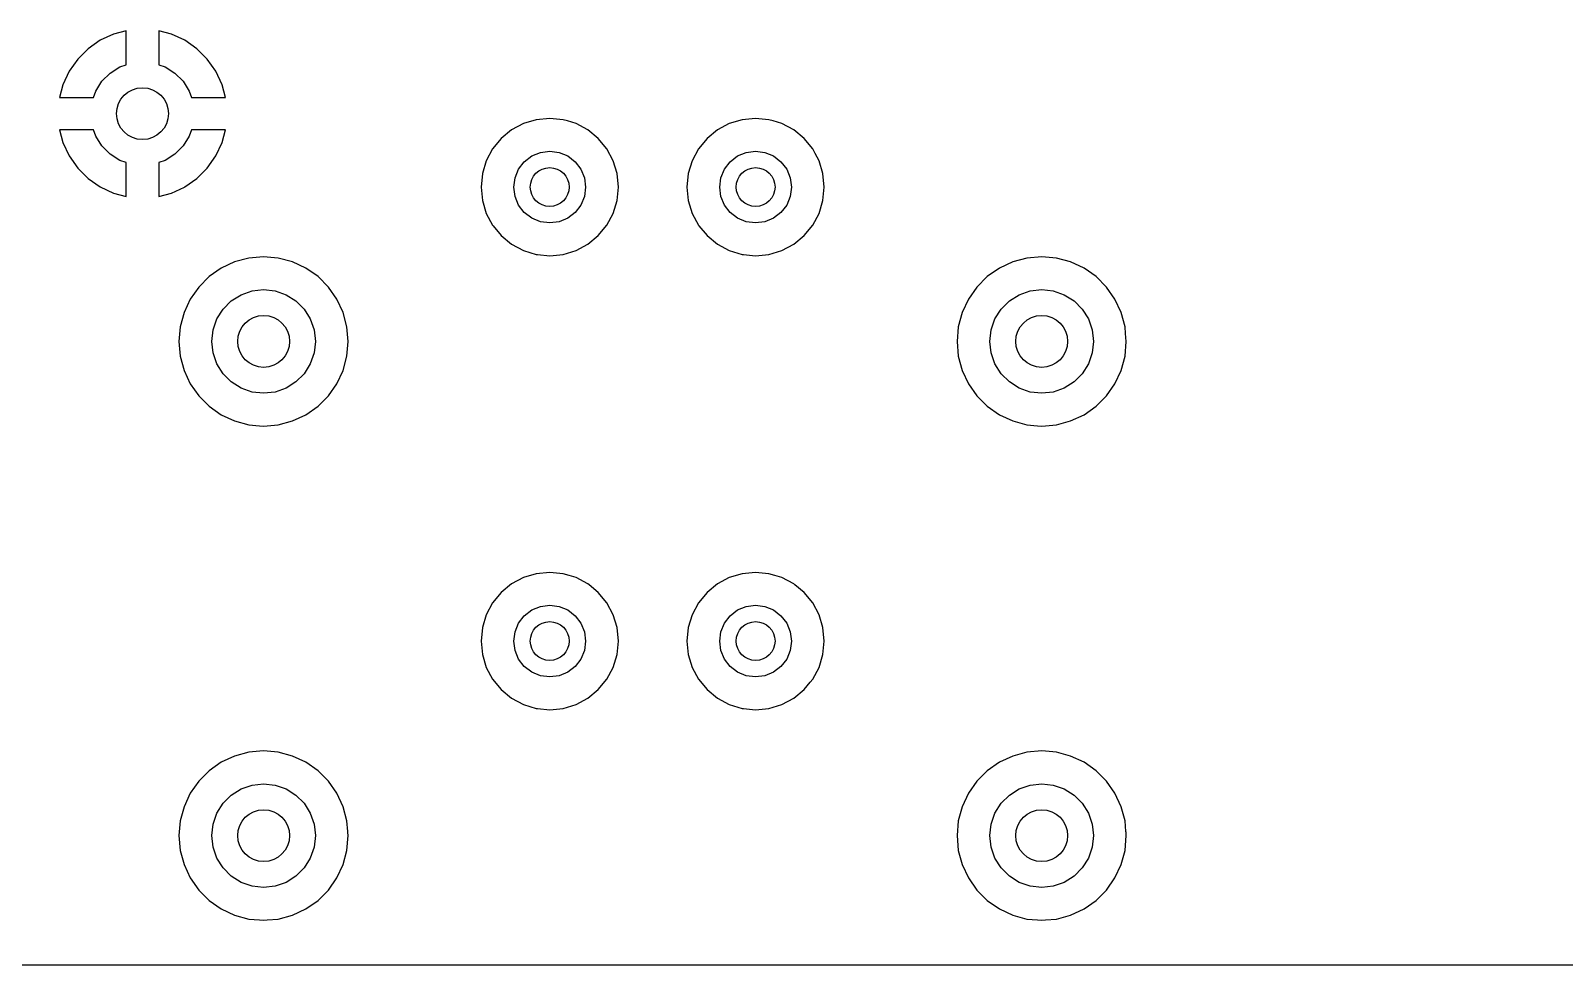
# Model space of a CAD drawing. Extents: x 2.85 to 10.26, y -4.55 to -2.42.
# Drawn here: x 7.575 to 8.506, y -4.547 to -3.98 of the extents above; entities that cross this region are included whole.
import ezdxf

# ---------------------------------------------------------------- set-up
doc = ezdxf.new("R2010")
doc.units = 0
doc.header["$MEASUREMENT"] = 0
doc.layers.add('BLACK', color=7, linetype='CONTINUOUS')

msp = doc.modelspace()

# ---------------------------------------------------------------- linework, layer by layer
at = {"layer": 'BLACK', "linetype": 'CONTINUOUS'}
for p, q in [((7.62543, -3.98195), (7.61731, -3.98573)), ((7.63316, -3.97988), (7.62543, -3.98195)), ((7.63316, -4.00051), (7.63316, -3.97988)), ((7.66057, -3.98195), (7.65284, -3.97988)), ((7.65284, -3.97988), (7.65284, -4.00051)), ((7.66869, -3.98573), (7.66057, -3.98195)), ((7.60998, -3.99087), (7.60364, -3.9972)), ((7.61731, -3.98573), (7.60998, -3.99087)), ((7.67603, -3.99087), (7.66869, -3.98573)), ((7.68236, -3.9972), (7.67603, -3.99087)), ((7.60364, -3.9972), (7.59851, -4.00454)), ((7.62336, -4.0056), (7.62934, -4.00185)), ((7.62934, -4.00185), (7.63316, -4.00051)), ((7.65284, -4.00051), (7.65667, -4.00185)), ((7.65667, -4.00185), (7.66264, -4.0056)), ((7.68749, -4.00454), (7.68236, -3.9972)), ((7.59472, -4.01266), (7.59265, -4.02038)), ((7.59851, -4.00454), (7.59472, -4.01266)), ((7.59472, -4.01266), (7.59472, -4.01266)), ((7.61462, -4.01656), (7.61838, -4.01059)), ((7.61838, -4.01059), (7.62336, -4.0056)), ((7.66264, -4.0056), (7.66763, -4.01059)), ((7.66763, -4.01059), (7.67138, -4.01656)), ((7.69128, -4.01266), (7.68749, -4.00454)), ((7.69335, -4.02038), (7.69128, -4.01266)), ((7.69128, -4.01266), (7.69128, -4.01266)), ((7.59265, -4.02038), (7.61329, -4.02038)), ((7.59265, -4.02038), (7.59265, -4.02038)), ((7.61329, -4.02038), (7.61462, -4.01656)), ((7.67138, -4.01656), (7.67272, -4.02038)), ((7.67272, -4.02038), (7.69335, -4.02038)), ((7.69335, -4.02038), (7.69335, -4.02038)), ((7.59265, -4.04007), (7.59472, -4.0478)), ((7.61329, -4.04007), (7.59265, -4.04007)), ((7.61462, -4.04389), (7.61329, -4.04007)), ((7.67272, -4.04007), (7.67138, -4.04389)), ((7.69335, -4.04007), (7.67272, -4.04007)), ((7.69128, -4.0478), (7.69335, -4.04007)), ((7.86709, -4.04013), (7.86077, -4.04531)), ((7.8743, -4.03627), (7.86709, -4.04013)), ((7.86709, -4.04013), (7.86709, -4.04013)), ((7.88212, -4.0339), (7.8743, -4.03627)), ((7.89026, -4.0331), (7.88212, -4.0339)), ((7.89839, -4.0339), (7.89026, -4.0331)), ((7.901, -4.03469), (7.89839, -4.0339)), ((7.89839, -4.0339), (7.89839, -4.0339)), ((7.89839, -4.0339), (7.89839, -4.0339)), ((7.90622, -4.03627), (7.901, -4.03469)), ((7.91343, -4.04013), (7.90622, -4.03627)), ((7.91975, -4.04531), (7.91343, -4.04013)), ((7.91343, -4.04013), (7.91343, -4.04013)), ((7.99209, -4.04013), (7.98577, -4.04531)), ((7.9993, -4.03627), (7.99209, -4.04013)), ((7.99209, -4.04013), (7.99209, -4.04013)), ((8.00712, -4.0339), (7.9993, -4.03627)), ((8.01526, -4.0331), (8.00712, -4.0339)), ((8.02339, -4.0339), (8.01526, -4.0331)), ((8.026, -4.03469), (8.02339, -4.0339)), ((8.02339, -4.0339), (8.02339, -4.0339)), ((8.02339, -4.0339), (8.02339, -4.0339)), ((8.03122, -4.03627), (8.026, -4.03469)), ((8.03843, -4.04013), (8.03122, -4.03627)), ((8.04475, -4.04531), (8.03843, -4.04013)), ((8.03843, -4.04013), (8.03843, -4.04013)), ((7.59472, -4.0478), (7.59472, -4.0478)), ((7.59472, -4.0478), (7.59851, -4.05592)), ((7.61838, -4.04986), (7.61462, -4.04389)), ((7.62336, -4.05485), (7.61838, -4.04986)), ((7.66763, -4.04986), (7.66264, -4.05485)), ((7.67138, -4.04389), (7.66763, -4.04986)), ((7.68749, -4.05592), (7.69128, -4.0478)), ((7.69128, -4.0478), (7.69128, -4.0478)), ((7.86077, -4.04531), (7.85558, -4.05163)), ((7.92493, -4.05163), (7.91975, -4.04531)), ((7.98577, -4.04531), (7.98058, -4.05163)), ((8.04993, -4.05163), (8.04475, -4.04531)), ((7.59851, -4.05592), (7.60364, -4.06325)), ((7.62934, -4.0586), (7.62336, -4.05485)), ((7.63316, -4.05994), (7.62934, -4.0586)), ((7.63316, -4.08058), (7.63316, -4.05994)), ((7.65667, -4.0586), (7.65284, -4.05994)), ((7.65284, -4.05994), (7.65284, -4.08058)), ((7.66264, -4.05485), (7.65667, -4.0586)), ((7.68236, -4.06325), (7.68749, -4.05592)), ((7.85173, -4.05884), (7.84935, -4.06667)), ((7.85558, -4.05163), (7.85173, -4.05884)), ((7.85558, -4.05163), (7.85558, -4.05163)), ((7.87138, -4.0639), (7.87484, -4.05939)), ((7.87484, -4.05939), (7.87936, -4.05592)), ((7.87936, -4.05592), (7.88461, -4.05375)), ((7.88461, -4.05375), (7.89026, -4.053)), ((7.89026, -4.053), (7.8959, -4.05375)), ((7.8959, -4.05375), (7.90116, -4.05592)), ((7.90116, -4.05592), (7.90567, -4.05939)), ((7.90567, -4.05939), (7.90914, -4.0639)), ((7.92879, -4.05884), (7.92493, -4.05163)), ((7.92493, -4.05163), (7.92493, -4.05163)), ((7.93116, -4.06667), (7.92879, -4.05884)), ((7.92879, -4.05884), (7.92879, -4.05884)), ((7.92879, -4.05884), (7.92879, -4.05884)), ((7.97673, -4.05884), (7.97435, -4.06667)), ((7.98058, -4.05163), (7.97673, -4.05884)), ((7.98058, -4.05163), (7.98058, -4.05163)), ((7.99638, -4.0639), (7.99984, -4.05939)), ((7.99984, -4.05939), (8.00436, -4.05592)), ((8.00436, -4.05592), (8.00961, -4.05375)), ((8.00961, -4.05375), (8.01526, -4.053)), ((8.01526, -4.053), (8.0209, -4.05375)), ((8.0209, -4.05375), (8.02616, -4.05592)), ((8.02616, -4.05592), (8.03067, -4.05939)), ((8.03067, -4.05939), (8.03414, -4.0639)), ((8.05147, -4.05451), (8.04993, -4.05163)), ((8.04993, -4.05163), (8.04993, -4.05163)), ((8.05379, -4.05884), (8.05147, -4.05451)), ((8.05616, -4.06667), (8.05379, -4.05884)), ((8.05379, -4.05884), (8.05379, -4.05884)), ((8.05379, -4.05884), (8.05379, -4.05884)), ((7.60364, -4.06325), (7.60998, -4.06958)), ((7.67603, -4.06958), (7.68236, -4.06325)), ((7.84935, -4.06667), (7.84855, -4.0748)), ((7.86846, -4.0748), (7.8692, -4.06916)), ((7.8692, -4.06916), (7.87138, -4.0639)), ((7.90914, -4.0639), (7.91131, -4.06916)), ((7.91131, -4.06916), (7.91206, -4.0748)), ((7.93196, -4.0748), (7.93116, -4.06667)), ((7.97435, -4.06667), (7.97355, -4.0748)), ((7.99346, -4.0748), (7.9942, -4.06916)), ((7.9942, -4.06916), (7.99638, -4.0639)), ((8.03414, -4.0639), (8.03631, -4.06916)), ((8.03631, -4.06916), (8.03706, -4.0748)), ((8.05696, -4.0748), (8.05616, -4.06667)), ((7.60998, -4.06958), (7.61731, -4.07472)), ((7.61731, -4.07472), (7.62543, -4.07851)), ((7.62543, -4.07851), (7.62543, -4.07851)), ((7.62543, -4.07851), (7.63316, -4.08058)), ((7.65284, -4.08058), (7.66057, -4.07851)), ((7.66057, -4.07851), (7.66851, -4.0748)), ((7.66057, -4.07851), (7.66057, -4.07851)), ((7.66851, -4.0748), (7.66869, -4.07472)), ((7.66869, -4.07472), (7.67603, -4.06958)), ((7.84855, -4.0748), (7.84935, -4.08294)), ((7.8692, -4.08045), (7.86846, -4.0748)), ((7.91206, -4.0748), (7.91131, -4.08045)), ((7.93116, -4.08294), (7.93196, -4.0748)), ((7.97355, -4.0748), (7.97435, -4.08294)), ((7.9942, -4.08045), (7.99346, -4.0748)), ((8.03706, -4.0748), (8.03631, -4.08045)), ((8.05616, -4.08294), (8.05696, -4.0748)), ((7.63316, -4.08058), (7.63316, -4.08058)), ((7.84935, -4.08294), (7.85173, -4.09076)), ((7.87138, -4.0857), (7.8692, -4.08045)), ((7.87484, -4.09022), (7.87138, -4.0857)), ((7.90914, -4.0857), (7.90567, -4.09022)), ((7.91131, -4.08045), (7.90914, -4.0857)), ((7.92879, -4.09076), (7.93116, -4.08294)), ((7.97435, -4.08294), (7.97673, -4.09076)), ((7.99638, -4.0857), (7.9942, -4.08045)), ((7.99984, -4.09022), (7.99638, -4.0857)), ((8.03414, -4.0857), (8.03067, -4.09022)), ((8.03631, -4.08045), (8.03414, -4.0857)), ((8.05379, -4.09076), (8.05616, -4.08294)), ((7.85173, -4.09076), (7.85558, -4.09797)), ((7.87936, -4.09368), (7.87484, -4.09022)), ((7.88461, -4.09586), (7.87936, -4.09368)), ((7.89026, -4.0966), (7.88461, -4.09586)), ((7.8959, -4.09586), (7.89026, -4.0966)), ((7.90116, -4.09368), (7.8959, -4.09586)), ((7.90567, -4.09022), (7.90116, -4.09368)), ((7.92493, -4.09797), (7.92879, -4.09076)), ((7.92879, -4.09076), (7.92879, -4.09076)), ((7.92879, -4.09076), (7.92879, -4.09076)), ((7.97673, -4.09076), (7.98058, -4.09797)), ((8.00436, -4.09368), (7.99984, -4.09022)), ((8.00961, -4.09586), (8.00436, -4.09368)), ((8.01526, -4.0966), (8.00961, -4.09586)), ((8.0209, -4.09586), (8.01526, -4.0966)), ((8.02616, -4.09368), (8.0209, -4.09586)), ((8.03067, -4.09022), (8.02616, -4.09368)), ((8.04993, -4.09797), (8.05379, -4.09076)), ((8.05379, -4.09076), (8.05379, -4.09076)), ((8.05379, -4.09076), (8.05379, -4.09076)), ((7.85558, -4.09797), (7.85558, -4.09797)), ((7.85558, -4.09797), (7.85558, -4.09797)), ((7.85558, -4.09797), (7.85588, -4.09834)), ((7.85588, -4.09834), (7.86077, -4.10429)), ((7.86077, -4.10429), (7.86709, -4.10948)), ((7.91343, -4.10948), (7.91975, -4.10429)), ((7.91975, -4.10429), (7.92493, -4.09797)), ((7.92493, -4.09797), (7.92493, -4.09797)), ((7.92493, -4.09797), (7.92493, -4.09797)), ((7.98058, -4.09797), (7.98058, -4.09797)), ((7.98058, -4.09797), (7.98058, -4.09797)), ((7.98058, -4.09797), (7.98088, -4.09834)), ((7.98088, -4.09834), (7.98577, -4.10429)), ((7.98577, -4.10429), (7.99209, -4.10948)), ((8.03843, -4.10948), (8.04475, -4.10429)), ((8.04475, -4.10429), (8.04993, -4.09797)), ((8.04993, -4.09797), (8.04993, -4.09797)), ((8.04993, -4.09797), (8.04993, -4.09797)), ((7.86709, -4.10948), (7.86709, -4.10948)), ((7.86709, -4.10948), (7.8743, -4.11333)), ((7.8743, -4.11333), (7.8743, -4.11333)), ((7.8743, -4.11333), (7.8743, -4.11333)), ((7.8743, -4.11333), (7.88212, -4.11571)), ((7.88212, -4.11571), (7.88212, -4.11571)), ((7.88212, -4.11571), (7.88285, -4.11578)), ((7.88285, -4.11578), (7.89026, -4.11651)), ((7.89026, -4.11651), (7.89839, -4.11571)), ((7.89839, -4.11571), (7.90622, -4.11333)), ((7.90622, -4.11333), (7.91343, -4.10948)), ((7.90622, -4.11333), (7.90622, -4.11333)), ((7.91343, -4.10948), (7.91343, -4.10948)), ((7.91343, -4.10948), (7.91343, -4.10948)), ((7.99209, -4.10948), (7.99209, -4.10948)), ((7.99209, -4.10948), (7.9993, -4.11333)), ((7.9993, -4.11333), (7.9993, -4.11333)), ((7.9993, -4.11333), (7.9993, -4.11333)), ((7.9993, -4.11333), (8.00712, -4.11571)), ((8.00712, -4.11571), (8.00712, -4.11571)), ((8.00712, -4.11571), (8.00785, -4.11578)), ((8.00785, -4.11578), (8.01526, -4.11651)), ((8.01526, -4.11651), (8.02339, -4.11571)), ((8.02339, -4.11571), (8.03122, -4.11333)), ((8.03122, -4.11333), (8.03843, -4.10948)), ((8.03122, -4.11333), (8.03122, -4.11333)), ((8.03843, -4.10948), (8.03843, -4.10948)), ((8.03843, -4.10948), (8.03843, -4.10948)), ((7.69084, -4.12399), (7.6835, -4.12913)), ((7.69896, -4.12021), (7.69084, -4.12399)), ((7.69084, -4.12399), (7.69084, -4.12399)), ((7.70761, -4.11789), (7.69896, -4.12021)), ((7.69896, -4.12021), (7.69896, -4.12021)), ((7.71654, -4.11711), (7.70761, -4.11789)), ((7.70761, -4.11789), (7.70761, -4.11789)), ((7.72546, -4.11789), (7.71654, -4.11711)), ((7.71654, -4.11711), (7.71654, -4.11711)), ((7.73411, -4.12021), (7.72546, -4.11789)), ((7.72546, -4.11789), (7.72546, -4.11789)), ((7.72546, -4.11789), (7.72546, -4.11789)), ((7.72546, -4.11789), (7.72546, -4.11789)), ((7.72546, -4.11789), (7.72546, -4.11789)), ((7.74223, -4.12399), (7.73411, -4.12021)), ((7.73411, -4.12021), (7.73411, -4.12021)), ((7.74957, -4.12913), (7.74223, -4.12399)), ((7.74223, -4.12399), (7.74223, -4.12399)), ((8.16328, -4.12399), (8.15594, -4.12913)), ((8.1714, -4.12021), (8.16328, -4.12399)), ((8.16328, -4.12399), (8.16328, -4.12399)), ((8.18005, -4.11789), (8.1714, -4.12021)), ((8.1714, -4.12021), (8.1714, -4.12021)), ((8.18898, -4.11711), (8.18005, -4.11789)), ((8.18005, -4.11789), (8.18005, -4.11789)), ((8.1979, -4.11789), (8.18898, -4.11711)), ((8.18898, -4.11711), (8.18898, -4.11711)), ((8.20655, -4.12021), (8.1979, -4.11789)), ((8.1979, -4.11789), (8.1979, -4.11789)), ((8.1979, -4.11789), (8.1979, -4.11789)), ((8.1979, -4.11789), (8.1979, -4.11789)), ((8.1979, -4.11789), (8.1979, -4.11789)), ((8.21467, -4.12399), (8.20655, -4.12021)), ((8.20655, -4.12021), (8.20655, -4.12021)), ((8.22201, -4.12913), (8.21467, -4.12399)), ((8.21467, -4.12399), (8.21467, -4.12399)), ((7.6835, -4.12913), (7.67716, -4.13547)), ((7.75591, -4.13547), (7.74957, -4.12913)), ((8.15594, -4.12913), (8.1496, -4.13547)), ((8.22835, -4.13547), (8.22201, -4.12913)), ((7.67202, -4.14281), (7.66824, -4.15093)), ((7.67716, -4.13547), (7.67202, -4.14281)), ((7.67202, -4.14281), (7.67202, -4.14281)), ((7.69191, -4.14887), (7.6969, -4.14388)), ((7.6969, -4.14388), (7.70287, -4.14013)), ((7.70287, -4.14013), (7.70953, -4.1378)), ((7.70953, -4.1378), (7.71654, -4.13701)), ((7.71654, -4.13701), (7.72354, -4.1378)), ((7.72354, -4.1378), (7.7302, -4.14013)), ((7.7302, -4.14013), (7.73617, -4.14388)), ((7.73617, -4.14388), (7.74116, -4.14887)), ((7.76105, -4.14281), (7.75591, -4.13547)), ((7.75591, -4.13547), (7.75591, -4.13547)), ((7.76483, -4.15093), (7.76105, -4.14281)), ((8.14447, -4.14281), (8.14068, -4.15093)), ((8.1496, -4.13547), (8.14447, -4.14281)), ((8.14447, -4.14281), (8.14447, -4.14281)), ((8.16435, -4.14887), (8.16934, -4.14388)), ((8.16934, -4.14388), (8.17531, -4.14013)), ((8.17531, -4.14013), (8.18197, -4.1378)), ((8.18197, -4.1378), (8.18898, -4.13701)), ((8.18898, -4.13701), (8.19598, -4.1378)), ((8.19598, -4.1378), (8.20264, -4.14013)), ((8.20264, -4.14013), (8.20861, -4.14388)), ((8.20861, -4.14388), (8.2136, -4.14887)), ((8.23349, -4.14281), (8.22835, -4.13547)), ((8.22835, -4.13547), (8.22835, -4.13547)), ((8.23727, -4.15093), (8.23349, -4.14281)), ((7.66824, -4.15093), (7.66592, -4.15958)), ((7.66824, -4.15093), (7.66824, -4.15093)), ((7.68816, -4.15484), (7.69191, -4.14887)), ((7.74116, -4.14887), (7.74491, -4.15484)), ((7.76715, -4.15958), (7.76483, -4.15093)), ((8.14068, -4.15093), (8.13836, -4.15958)), ((8.14068, -4.15093), (8.14068, -4.15093)), ((8.1606, -4.15484), (8.16435, -4.14887)), ((8.2136, -4.14887), (8.21735, -4.15484)), ((8.23959, -4.15958), (8.23727, -4.15093)), ((7.66592, -4.15958), (7.66514, -4.1685)), ((7.66592, -4.15958), (7.66592, -4.15958)), ((7.68504, -4.1685), (7.68583, -4.1615)), ((7.68583, -4.1615), (7.68816, -4.15484)), ((7.74491, -4.15484), (7.74724, -4.1615)), ((7.74724, -4.1615), (7.74803, -4.1685)), ((7.76793, -4.1685), (7.76715, -4.15958)), ((8.13836, -4.15958), (8.13758, -4.1685)), ((8.13836, -4.15958), (8.13836, -4.15958)), ((8.15748, -4.1685), (8.15827, -4.1615)), ((8.15827, -4.1615), (8.1606, -4.15484)), ((8.21735, -4.15484), (8.21968, -4.1615)), ((8.21968, -4.1615), (8.22047, -4.1685)), ((8.23994, -4.16361), (8.23959, -4.15958)), ((7.66514, -4.1685), (7.66592, -4.17743)), ((7.66514, -4.1685), (7.66514, -4.1685)), ((7.68583, -4.17551), (7.68504, -4.1685)), ((7.74803, -4.1685), (7.74724, -4.17551)), ((7.76715, -4.17743), (7.76793, -4.1685)), ((7.76793, -4.1685), (7.76793, -4.1685)), ((8.13758, -4.1685), (8.13836, -4.17743)), ((8.13758, -4.1685), (8.13758, -4.1685)), ((8.15827, -4.17551), (8.15748, -4.1685)), ((8.22047, -4.1685), (8.21968, -4.17551)), ((8.23959, -4.17743), (8.24037, -4.1685)), ((8.24037, -4.1685), (8.23994, -4.16361)), ((7.66592, -4.17743), (7.66592, -4.17743)), ((7.66592, -4.17743), (7.66824, -4.18608)), ((7.68816, -4.18217), (7.68583, -4.17551)), ((7.74724, -4.17551), (7.74491, -4.18217)), ((7.76483, -4.18608), (7.76715, -4.17743)), ((8.13836, -4.17743), (8.13836, -4.17743)), ((8.13836, -4.17743), (8.14068, -4.18608)), ((8.1606, -4.18217), (8.15827, -4.17551)), ((8.21968, -4.17551), (8.21735, -4.18217)), ((8.23727, -4.18608), (8.23959, -4.17743)), ((7.66824, -4.18608), (7.66824, -4.18608)), ((7.66824, -4.18608), (7.67202, -4.1942)), ((7.69191, -4.18814), (7.68816, -4.18217)), ((7.6969, -4.19313), (7.69191, -4.18814)), ((7.74116, -4.18814), (7.73617, -4.19313)), ((7.74491, -4.18217), (7.74116, -4.18814)), ((7.76105, -4.1942), (7.76483, -4.18608)), ((8.14068, -4.18608), (8.14068, -4.18608)), ((8.14068, -4.18608), (8.14447, -4.1942)), ((8.16435, -4.18814), (8.1606, -4.18217)), ((8.16934, -4.19313), (8.16435, -4.18814)), ((8.2136, -4.18814), (8.20861, -4.19313)), ((8.21735, -4.18217), (8.2136, -4.18814)), ((8.23349, -4.1942), (8.23727, -4.18608)), ((7.67202, -4.1942), (7.67202, -4.1942)), ((7.67202, -4.1942), (7.67716, -4.20154)), ((7.70287, -4.19688), (7.6969, -4.19313)), ((7.70953, -4.19921), (7.70287, -4.19688)), ((7.71654, -4.2), (7.70953, -4.19921)), ((7.72354, -4.19921), (7.71654, -4.2)), ((7.7302, -4.19688), (7.72354, -4.19921)), ((7.73617, -4.19313), (7.7302, -4.19688)), ((7.75591, -4.20154), (7.76105, -4.1942)), ((8.14447, -4.1942), (8.14447, -4.1942)), ((8.14447, -4.1942), (8.1496, -4.20154)), ((8.17531, -4.19688), (8.16934, -4.19313)), ((8.18197, -4.19921), (8.17531, -4.19688)), ((8.18898, -4.2), (8.18197, -4.19921)), ((8.19598, -4.19921), (8.18898, -4.2)), ((8.20264, -4.19688), (8.19598, -4.19921)), ((8.20861, -4.19313), (8.20264, -4.19688)), ((8.22835, -4.20154), (8.23349, -4.1942)), ((7.67716, -4.20154), (7.6835, -4.20788)), ((7.6835, -4.20788), (7.6835, -4.20788)), ((7.6835, -4.20788), (7.69084, -4.21301)), ((7.74223, -4.21301), (7.74957, -4.20788)), ((7.74957, -4.20788), (7.75591, -4.20154)), ((8.1496, -4.20154), (8.15594, -4.20788)), ((8.15594, -4.20788), (8.15594, -4.20788)), ((8.15594, -4.20788), (8.16328, -4.21301)), ((8.21467, -4.21301), (8.22201, -4.20788)), ((8.22201, -4.20788), (8.22835, -4.20154)), ((7.69084, -4.21301), (7.69896, -4.2168)), ((7.69896, -4.2168), (7.70761, -4.21912)), ((7.72546, -4.21912), (7.73411, -4.2168)), ((7.73411, -4.2168), (7.74223, -4.21301)), ((8.16328, -4.21301), (8.1714, -4.2168)), ((8.1714, -4.2168), (8.18005, -4.21912)), ((8.1979, -4.21912), (8.20655, -4.2168)), ((8.20655, -4.2168), (8.21467, -4.21301)), ((7.70761, -4.21912), (7.71399, -4.21968)), ((7.71399, -4.21968), (7.71654, -4.2199)), ((7.71654, -4.2199), (7.71877, -4.21971)), ((7.71654, -4.2199), (7.71654, -4.2199)), ((7.71654, -4.2199), (7.71654, -4.2199)), ((7.71877, -4.21971), (7.72546, -4.21912)), ((8.18005, -4.21912), (8.18643, -4.21968)), ((8.18643, -4.21968), (8.18898, -4.2199)), ((8.18898, -4.2199), (8.19121, -4.21971)), ((8.18898, -4.2199), (8.18898, -4.2199)), ((8.18898, -4.2199), (8.18898, -4.2199)), ((8.19121, -4.21971), (8.1979, -4.21912)), ((7.88212, -4.30949), (7.8743, -4.31186)), ((7.89026, -4.30869), (7.88212, -4.30949)), ((7.89839, -4.30949), (7.89026, -4.30869)), ((7.90197, -4.31057), (7.89839, -4.30949)), ((7.89839, -4.30949), (7.89839, -4.30949)), ((7.89839, -4.30949), (7.89839, -4.30949)), ((7.90622, -4.31186), (7.90197, -4.31057)), ((8.00712, -4.30949), (7.9993, -4.31186)), ((8.01526, -4.30869), (8.00712, -4.30949)), ((8.02339, -4.30949), (8.01526, -4.30869)), ((8.02697, -4.31057), (8.02339, -4.30949)), ((8.02339, -4.30949), (8.02339, -4.30949)), ((8.02339, -4.30949), (8.02339, -4.30949)), ((8.03122, -4.31186), (8.02697, -4.31057)), ((7.86709, -4.31572), (7.86077, -4.3209)), ((7.8743, -4.31186), (7.86709, -4.31572)), ((7.86709, -4.31572), (7.86709, -4.31572)), ((7.91343, -4.31572), (7.90622, -4.31186)), ((7.91419, -4.31634), (7.91343, -4.31572)), ((7.91343, -4.31572), (7.91343, -4.31572)), ((7.91343, -4.31572), (7.91343, -4.31572)), ((7.91975, -4.3209), (7.91419, -4.31634)), ((7.99209, -4.31572), (7.98577, -4.3209)), ((7.9993, -4.31186), (7.99209, -4.31572)), ((7.99209, -4.31572), (7.99209, -4.31572)), ((8.03843, -4.31572), (8.03122, -4.31186)), ((8.03919, -4.31634), (8.03843, -4.31572)), ((8.03843, -4.31572), (8.03843, -4.31572)), ((8.03843, -4.31572), (8.03843, -4.31572)), ((8.04475, -4.3209), (8.03919, -4.31634)), ((7.85558, -4.32722), (7.85173, -4.33443)), ((7.86077, -4.3209), (7.85558, -4.32722)), ((7.85558, -4.32722), (7.85558, -4.32722)), ((7.87936, -4.33151), (7.88461, -4.32934)), ((7.88461, -4.32934), (7.89026, -4.32859)), ((7.89026, -4.32859), (7.8959, -4.32934)), ((7.8959, -4.32934), (7.90116, -4.33151)), ((7.92493, -4.32722), (7.91975, -4.3209)), ((7.92879, -4.33443), (7.92493, -4.32722)), ((7.92493, -4.32722), (7.92493, -4.32722)), ((7.98058, -4.32722), (7.97673, -4.33443)), ((7.98577, -4.3209), (7.98058, -4.32722)), ((7.98058, -4.32722), (7.98058, -4.32722)), ((8.00436, -4.33151), (8.00961, -4.32934)), ((8.00961, -4.32934), (8.01526, -4.32859)), ((8.01526, -4.32859), (8.0209, -4.32934)), ((8.0209, -4.32934), (8.02616, -4.33151)), ((8.04993, -4.32722), (8.04475, -4.3209)), ((8.05379, -4.33443), (8.04993, -4.32722)), ((8.04993, -4.32722), (8.04993, -4.32722)), ((7.85173, -4.33443), (7.84935, -4.34226)), ((7.87138, -4.33949), (7.87484, -4.33498)), ((7.87484, -4.33498), (7.87936, -4.33151)), ((7.90116, -4.33151), (7.90567, -4.33498)), ((7.90567, -4.33498), (7.90914, -4.33949)), ((7.93116, -4.34226), (7.92879, -4.33443)), ((7.92879, -4.33443), (7.92879, -4.33443)), ((7.92879, -4.33443), (7.92879, -4.33443)), ((7.97673, -4.33443), (7.97435, -4.34226)), ((7.99638, -4.33949), (7.99984, -4.33498)), ((7.99984, -4.33498), (8.00436, -4.33151)), ((8.02616, -4.33151), (8.03067, -4.33498)), ((8.03067, -4.33498), (8.03414, -4.33949)), ((8.05616, -4.34226), (8.05379, -4.33443)), ((8.05379, -4.33443), (8.05379, -4.33443)), ((8.05379, -4.33443), (8.05379, -4.33443)), ((7.84935, -4.34226), (7.84855, -4.35039)), ((7.86846, -4.35039), (7.8692, -4.34475)), ((7.8692, -4.34475), (7.87138, -4.33949)), ((7.90914, -4.33949), (7.91131, -4.34475)), ((7.91131, -4.34475), (7.91206, -4.35039)), ((7.93196, -4.35039), (7.93116, -4.34226)), ((7.97435, -4.34226), (7.97355, -4.35039)), ((7.99346, -4.35039), (7.9942, -4.34475)), ((7.9942, -4.34475), (7.99638, -4.33949)), ((8.03414, -4.33949), (8.03631, -4.34475)), ((8.03631, -4.34475), (8.03706, -4.35039)), ((8.05696, -4.35039), (8.05616, -4.34226)), ((7.84855, -4.35039), (7.84935, -4.35853)), ((7.8692, -4.35604), (7.86846, -4.35039)), ((7.87138, -4.36129), (7.8692, -4.35604)), ((7.91131, -4.35604), (7.90914, -4.36129)), ((7.91206, -4.35039), (7.91131, -4.35604)), ((7.93116, -4.35853), (7.93196, -4.35039)), ((7.97355, -4.35039), (7.97435, -4.35853)), ((7.9942, -4.35604), (7.99346, -4.35039)), ((7.99638, -4.36129), (7.9942, -4.35604)), ((8.03631, -4.35604), (8.03414, -4.36129)), ((8.03706, -4.35039), (8.03631, -4.35604)), ((8.05616, -4.35853), (8.05696, -4.35039)), ((7.84935, -4.35853), (7.85173, -4.36635)), ((7.85173, -4.36635), (7.85558, -4.37356)), ((7.87484, -4.36581), (7.87138, -4.36129)), ((7.87936, -4.36927), (7.87484, -4.36581)), ((7.90567, -4.36581), (7.90116, -4.36927)), ((7.90914, -4.36129), (7.90567, -4.36581)), ((7.92493, -4.37356), (7.92879, -4.36635)), ((7.92879, -4.36635), (7.93116, -4.35853)), ((7.92879, -4.36635), (7.92879, -4.36635)), ((7.92879, -4.36635), (7.92879, -4.36635)), ((7.97435, -4.35853), (7.97673, -4.36635)), ((7.97673, -4.36635), (7.98058, -4.37356)), ((7.99984, -4.36581), (7.99638, -4.36129)), ((8.00436, -4.36927), (7.99984, -4.36581)), ((8.03067, -4.36581), (8.02616, -4.36927)), ((8.03414, -4.36129), (8.03067, -4.36581)), ((8.04993, -4.37356), (8.05379, -4.36635)), ((8.05379, -4.36635), (8.05616, -4.35853)), ((8.05379, -4.36635), (8.05379, -4.36635)), ((8.05379, -4.36635), (8.05379, -4.36635)), ((7.85558, -4.37356), (7.85558, -4.37356)), ((7.85558, -4.37356), (7.86077, -4.37988)), ((7.88461, -4.37145), (7.87936, -4.36927)), ((7.89026, -4.37219), (7.88461, -4.37145)), ((7.8959, -4.37145), (7.89026, -4.37219)), ((7.90116, -4.36927), (7.8959, -4.37145)), ((7.91975, -4.37988), (7.92493, -4.37356)), ((7.92493, -4.37356), (7.92493, -4.37356)), ((7.92493, -4.37356), (7.92493, -4.37356)), ((7.98058, -4.37356), (7.98058, -4.37356)), ((7.98058, -4.37356), (7.98577, -4.37988)), ((8.00961, -4.37145), (8.00436, -4.36927)), ((8.01526, -4.37219), (8.00961, -4.37145)), ((8.0209, -4.37145), (8.01526, -4.37219)), ((8.02616, -4.36927), (8.0209, -4.37145)), ((8.04475, -4.37988), (8.0485, -4.37531)), ((8.0485, -4.37531), (8.04993, -4.37356)), ((8.04993, -4.37356), (8.04993, -4.37356)), ((8.04993, -4.37356), (8.04993, -4.37356)), ((7.86077, -4.37988), (7.86709, -4.38507)), ((7.86709, -4.38507), (7.86709, -4.38507)), ((7.86709, -4.38507), (7.8743, -4.38892)), ((7.90622, -4.38892), (7.91343, -4.38507)), ((7.91343, -4.38507), (7.91975, -4.37988)), ((7.91343, -4.38507), (7.91343, -4.38507)), ((7.91343, -4.38507), (7.91343, -4.38507)), ((7.98577, -4.37988), (7.99209, -4.38507)), ((7.99209, -4.38507), (7.99209, -4.38507)), ((7.99209, -4.38507), (7.9993, -4.38892)), ((8.03122, -4.38892), (8.03843, -4.38507)), ((8.03843, -4.38507), (8.04475, -4.37988)), ((8.03843, -4.38507), (8.03843, -4.38507)), ((8.03843, -4.38507), (8.03843, -4.38507)), ((7.8743, -4.38892), (7.8743, -4.38892)), ((7.8743, -4.38892), (7.8743, -4.38892)), ((7.8743, -4.38892), (7.88212, -4.3913)), ((7.88212, -4.3913), (7.88212, -4.3913)), ((7.88212, -4.3913), (7.88285, -4.39137)), ((7.88285, -4.39137), (7.89026, -4.3921)), ((7.89026, -4.3921), (7.89839, -4.3913)), ((7.89839, -4.3913), (7.90622, -4.38892)), ((7.90622, -4.38892), (7.90622, -4.38892)), ((7.9993, -4.38892), (7.9993, -4.38892)), ((7.9993, -4.38892), (7.9993, -4.38892)), ((7.9993, -4.38892), (8.00712, -4.3913)), ((8.00712, -4.3913), (8.00712, -4.3913)), ((8.00712, -4.3913), (8.00785, -4.39137)), ((8.00785, -4.39137), (8.01526, -4.3921)), ((8.01526, -4.3921), (8.02339, -4.3913)), ((8.02339, -4.3913), (8.03122, -4.38892)), ((8.03122, -4.38892), (8.03122, -4.38892)), ((7.69896, -4.42021), (7.69084, -4.42399)), ((7.70761, -4.41789), (7.69896, -4.42021)), ((7.69896, -4.42021), (7.69896, -4.42021)), ((7.71654, -4.41711), (7.70761, -4.41789)), ((7.70761, -4.41789), (7.70761, -4.41789)), ((7.72546, -4.41789), (7.71654, -4.41711)), ((7.71654, -4.41711), (7.71654, -4.41711)), ((7.73411, -4.42021), (7.72546, -4.41789)), ((7.72546, -4.41789), (7.72546, -4.41789)), ((7.72546, -4.41789), (7.72546, -4.41789)), ((7.72546, -4.41789), (7.72546, -4.41789)), ((7.72546, -4.41789), (7.72546, -4.41789)), ((7.74223, -4.42399), (7.73411, -4.42021)), ((7.73411, -4.42021), (7.73411, -4.42021)), ((8.1714, -4.42021), (8.16328, -4.42399)), ((8.18005, -4.41789), (8.1714, -4.42021)), ((8.1714, -4.42021), (8.1714, -4.42021)), ((8.18898, -4.41711), (8.18005, -4.41789)), ((8.18005, -4.41789), (8.18005, -4.41789)), ((8.1979, -4.41789), (8.18898, -4.41711)), ((8.18898, -4.41711), (8.18898, -4.41711)), ((8.20655, -4.42021), (8.1979, -4.41789)), ((8.1979, -4.41789), (8.1979, -4.41789)), ((8.1979, -4.41789), (8.1979, -4.41789)), ((8.1979, -4.41789), (8.1979, -4.41789)), ((8.1979, -4.41789), (8.1979, -4.41789)), ((8.21467, -4.42399), (8.20655, -4.42021)), ((8.20655, -4.42021), (8.20655, -4.42021)), ((7.6835, -4.42913), (7.67716, -4.43547)), ((7.69084, -4.42399), (7.6835, -4.42913)), ((7.69084, -4.42399), (7.69084, -4.42399)), ((7.74957, -4.42913), (7.74223, -4.42399)), ((7.74223, -4.42399), (7.74223, -4.42399)), ((7.75591, -4.43547), (7.74957, -4.42913)), ((8.15594, -4.42913), (8.1496, -4.43547)), ((8.16328, -4.42399), (8.15594, -4.42913)), ((8.16328, -4.42399), (8.16328, -4.42399)), ((8.22201, -4.42913), (8.21467, -4.42399)), ((8.21467, -4.42399), (8.21467, -4.42399)), ((8.22239, -4.42951), (8.22201, -4.42913)), ((8.22835, -4.43547), (8.22239, -4.42951)), ((7.67716, -4.43547), (7.67202, -4.44281)), ((7.6969, -4.44388), (7.70287, -4.44013)), ((7.70287, -4.44013), (7.70953, -4.4378)), ((7.70953, -4.4378), (7.71654, -4.43701)), ((7.71654, -4.43701), (7.72354, -4.4378)), ((7.72354, -4.4378), (7.7302, -4.44013)), ((7.7302, -4.44013), (7.73617, -4.44388)), ((7.76105, -4.44281), (7.75591, -4.43547)), ((7.75591, -4.43547), (7.75591, -4.43547)), ((8.1496, -4.43547), (8.14447, -4.44281)), ((8.16934, -4.44388), (8.17531, -4.44013)), ((8.17531, -4.44013), (8.18197, -4.4378)), ((8.18197, -4.4378), (8.18898, -4.43701)), ((8.18898, -4.43701), (8.19598, -4.4378)), ((8.19598, -4.4378), (8.20264, -4.44013)), ((8.20264, -4.44013), (8.20861, -4.44388)), ((8.23349, -4.44281), (8.22835, -4.43547)), ((8.22835, -4.43547), (8.22835, -4.43547)), ((7.66824, -4.45093), (7.66592, -4.45958)), ((7.67202, -4.44281), (7.66824, -4.45093)), ((7.66824, -4.45093), (7.66824, -4.45093)), ((7.67202, -4.44281), (7.67202, -4.44281)), ((7.68816, -4.45484), (7.69191, -4.44887)), ((7.69191, -4.44887), (7.6969, -4.44388)), ((7.73617, -4.44388), (7.74116, -4.44887)), ((7.74116, -4.44887), (7.74491, -4.45484)), ((7.76483, -4.45093), (7.76105, -4.44281)), ((7.76715, -4.45958), (7.76483, -4.45093)), ((8.14068, -4.45093), (8.13836, -4.45958)), ((8.14447, -4.44281), (8.14068, -4.45093)), ((8.14068, -4.45093), (8.14068, -4.45093)), ((8.14447, -4.44281), (8.14447, -4.44281)), ((8.1606, -4.45484), (8.16435, -4.44887)), ((8.16435, -4.44887), (8.16934, -4.44388)), ((8.20861, -4.44388), (8.2136, -4.44887)), ((8.2136, -4.44887), (8.21735, -4.45484)), ((8.23727, -4.45093), (8.23349, -4.44281)), ((8.23959, -4.45958), (8.23727, -4.45093)), ((7.66592, -4.45958), (7.66514, -4.4685)), ((7.66592, -4.45958), (7.66592, -4.45958)), ((7.68583, -4.4615), (7.68816, -4.45484)), ((7.74491, -4.45484), (7.74724, -4.4615)), ((7.76771, -4.46595), (7.76715, -4.45958)), ((8.13836, -4.45958), (8.13758, -4.4685)), ((8.13836, -4.45958), (8.13836, -4.45958)), ((8.15827, -4.4615), (8.1606, -4.45484)), ((8.21735, -4.45484), (8.21968, -4.4615)), ((8.24015, -4.46595), (8.23959, -4.45958)), ((7.66514, -4.4685), (7.66592, -4.47743)), ((7.66514, -4.4685), (7.66514, -4.4685)), ((7.68504, -4.4685), (7.68583, -4.4615)), ((7.68583, -4.47551), (7.68504, -4.4685)), ((7.74724, -4.4615), (7.74803, -4.4685)), ((7.74803, -4.4685), (7.74724, -4.47551)), ((7.76715, -4.47743), (7.76793, -4.4685)), ((7.76776, -4.46654), (7.76771, -4.46595)), ((7.76793, -4.4685), (7.76776, -4.46654)), ((7.76793, -4.4685), (7.76793, -4.4685)), ((8.13758, -4.4685), (8.13836, -4.47743)), ((8.13758, -4.4685), (8.13758, -4.4685)), ((8.15748, -4.4685), (8.15827, -4.4615)), ((8.15827, -4.47551), (8.15748, -4.4685)), ((8.21968, -4.4615), (8.22047, -4.4685)), ((8.22047, -4.4685), (8.21968, -4.47551)), ((8.23959, -4.47743), (8.24037, -4.4685)), ((8.2402, -4.46654), (8.24015, -4.46595)), ((8.24037, -4.4685), (8.2402, -4.46654)), ((7.66592, -4.47743), (7.66592, -4.47743)), ((7.66592, -4.47743), (7.66824, -4.48608)), ((7.68816, -4.48217), (7.68583, -4.47551)), ((7.74724, -4.47551), (7.74491, -4.48217)), ((7.76483, -4.48608), (7.76715, -4.47743)), ((8.13836, -4.47743), (8.13836, -4.47743)), ((8.13836, -4.47743), (8.14068, -4.48608)), ((8.1606, -4.48217), (8.15827, -4.47551)), ((8.21968, -4.47551), (8.21735, -4.48217)), ((8.23727, -4.48608), (8.23959, -4.47743)), ((7.66824, -4.48608), (7.66824, -4.48608)), ((7.66824, -4.48608), (7.67202, -4.4942)), ((7.69191, -4.48814), (7.68816, -4.48217)), ((7.6969, -4.49313), (7.69191, -4.48814)), ((7.74116, -4.48814), (7.73617, -4.49313)), ((7.74491, -4.48217), (7.74116, -4.48814)), ((7.76105, -4.4942), (7.76483, -4.48608)), ((8.14068, -4.48608), (8.14068, -4.48608)), ((8.14068, -4.48608), (8.14447, -4.4942)), ((8.16435, -4.48814), (8.1606, -4.48217)), ((8.16934, -4.49313), (8.16435, -4.48814)), ((8.2136, -4.48814), (8.20861, -4.49313)), ((8.21735, -4.48217), (8.2136, -4.48814)), ((8.23349, -4.4942), (8.23727, -4.48608)), ((7.67202, -4.4942), (7.67202, -4.4942)), ((7.67202, -4.4942), (7.67716, -4.50154)), ((7.70287, -4.49688), (7.6969, -4.49313)), ((7.70953, -4.49921), (7.70287, -4.49688)), ((7.7302, -4.49688), (7.72354, -4.49921)), ((7.73617, -4.49313), (7.7302, -4.49688)), ((7.75591, -4.50154), (7.76105, -4.4942)), ((8.14447, -4.4942), (8.14447, -4.4942)), ((8.14447, -4.4942), (8.1496, -4.50154)), ((8.17531, -4.49688), (8.16934, -4.49313)), ((8.18197, -4.49921), (8.17531, -4.49688)), ((8.20264, -4.49688), (8.19598, -4.49921)), ((8.20861, -4.49313), (8.20264, -4.49688)), ((8.22835, -4.50154), (8.23349, -4.4942)), ((7.67716, -4.50154), (7.6835, -4.50788)), ((7.71654, -4.5), (7.70953, -4.49921)), ((7.72354, -4.49921), (7.71654, -4.5)), ((7.74957, -4.50788), (7.75591, -4.50154)), ((8.1496, -4.50154), (8.15594, -4.50788)), ((8.18898, -4.5), (8.18197, -4.49921)), ((8.19598, -4.49921), (8.18898, -4.5)), ((8.22201, -4.50788), (8.22835, -4.50154)), ((7.6835, -4.50788), (7.6835, -4.50788)), ((7.6835, -4.50788), (7.69084, -4.51301)), ((7.69084, -4.51301), (7.69896, -4.5168)), ((7.73411, -4.5168), (7.74223, -4.51301)), ((7.74223, -4.51301), (7.74957, -4.50788)), ((8.15594, -4.50788), (8.15594, -4.50788)), ((8.15594, -4.50788), (8.16328, -4.51301)), ((8.16328, -4.51301), (8.1714, -4.5168)), ((8.20655, -4.5168), (8.21467, -4.51301)), ((8.21467, -4.51301), (8.22201, -4.50788)), ((7.69896, -4.5168), (7.70761, -4.51912)), ((7.70761, -4.51912), (7.71399, -4.51968)), ((7.71399, -4.51968), (7.71654, -4.5199)), ((7.71654, -4.5199), (7.71877, -4.51971)), ((7.71654, -4.5199), (7.71654, -4.5199)), ((7.71654, -4.5199), (7.71654, -4.5199)), ((7.71877, -4.51971), (7.72546, -4.51912)), ((7.72546, -4.51912), (7.73411, -4.5168)), ((8.1714, -4.5168), (8.18005, -4.51912)), ((8.18005, -4.51912), (8.18643, -4.51968)), ((8.18643, -4.51968), (8.18898, -4.5199)), ((8.18898, -4.5199), (8.19121, -4.51971)), ((8.18898, -4.5199), (8.18898, -4.5199)), ((8.18898, -4.5199), (8.18898, -4.5199)), ((8.19121, -4.51971), (8.1979, -4.51912)), ((8.1979, -4.51912), (8.20655, -4.5168)), ((10.11799, -4.54722), (2.99225, -4.54722))]:
    msp.add_line(p, q, dxfattribs=at)
at = {"layer": 'BLACK'}
for centre, radius in [((7.643, -4.03023), 0.01575), ((7.89026, -4.0748), 0.0118), ((8.01526, -4.0748), 0.0118), ((7.71654, -4.1685), 0.01575), ((8.18898, -4.1685), 0.01575), ((7.89026, -4.35039), 0.0118), ((8.01526, -4.35039), 0.0118), ((7.71654, -4.4685), 0.01575), ((8.18898, -4.4685), 0.01575)]:
    msp.add_circle(centre, radius, dxfattribs=at)

doc.saveas('drawing.dxf')
